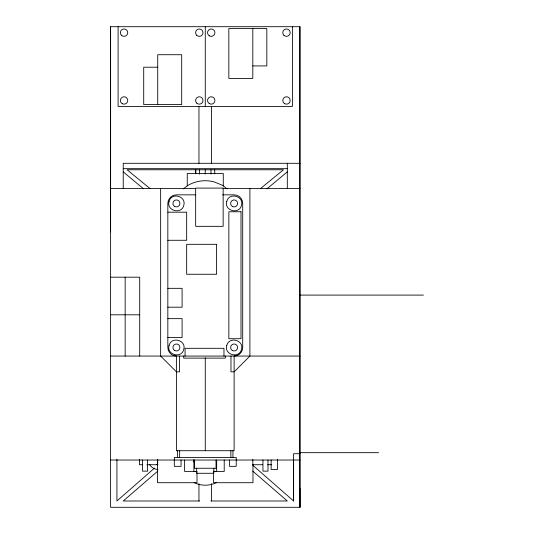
<?xml version="1.0" encoding="UTF-8"?>
<svg xmlns="http://www.w3.org/2000/svg" width="534" height="534" viewBox="0 0 534 534"><rect width="100%" height="100%" fill="white"/><g stroke="black" fill="none" stroke-linecap="round" stroke-linejoin="round"><path stroke-width="0.8" d="M110.611 231.843L110.611 26.7L299.928 26.707L299.914 507.3L110.611 507.3L110.618 26.7M199.502 174.144L199.502 169.759M205.25 174.144L205.25 169.759M210.997 174.144L210.997 169.759M214.735 173.857L214.721 169.759M252.822 465.301L293.607 500.992L293.607 459.634M299.914 507.3L299.928 26.707M154.566 468.044L116.926 500.992L116.926 459.28M157.837 471.068L123.234 500.992L199.629 500.992M266.913 188.869L287.285 171.895M260.352 188.709L283.454 169.772L127.079 169.772L150.181 188.709M183.349 188.889L187.928 185.378A34.677 34.677 0 0 1 214.241 181.914L222.605 185.378L227.184 188.889M252.816 65.922L266.826 65.922L266.826 28.562L228.839 28.562L228.839 78.411L252.816 78.411L252.816 28.562M157.724 67.211L143.713 67.211L143.713 104.571L181.7 104.571L181.7 54.722L157.724 54.722L157.724 104.571M299.928 163.297L123.234 163.297L123.234 188.535M123.234 168.677L287.305 168.677M110.611 188.535L195.631 188.535M223.245 188.535L299.928 188.535M195.664 194.843L176.414 194.843A8.584 8.584 0 0 0 167.836 203.427L167.836 347.487A8.584 8.584 0 0 0 176.414 356.065L176.414 450.716L234.119 450.716L234.119 356.065A8.584 8.584 0 0 0 242.703 347.487L242.703 203.427A8.584 8.584 0 0 0 234.119 194.843L222.578 194.843M167.836 212.198L186.673 212.198L186.673 240.28L167.836 240.28M110.611 277.193L139.701 277.193L139.701 356.065M167.836 288.327L182.094 288.327L182.094 307.197L167.836 307.197M300.148 295.095L423.395 295.095M110.611 314.8L139.701 314.8M167.836 318.651L182.094 318.651L182.094 337.515L167.836 337.515M110.611 356.065L299.928 356.065M299.821 452.678L378.586 452.678M299.928 453.713L293.613 453.713L293.607 500.992M110.611 460.028L299.928 460.028M142.718 464.727L139.394 464.727L139.394 459.353M146.877 464.727L157.69 464.727L157.69 459.467M262.688 464.727L252.849 464.727L252.849 459.467M267.614 464.727L271.713 464.727M197.139 471.402L193.889 471.402L193.889 460.028A11.381 11.381 0 0 0 193.989 461.509M213.4 471.402L216.65 471.402L216.65 460.028A11.428 11.428 0 0 1 216.597 461.469M196.639 471.429L184.61 471.429L184.61 460.028M213.58 471.429L224.22 471.429L224.22 460.028M210.903 500.992L287.299 500.992L252.695 471.068M123.247 171.895L143.619 188.869M299.914 488.37L299.928 507.3M292.445 26.7L292.445 106.433L118.094 106.433L118.094 26.7M287.305 163.297L287.305 188.535M277.453 459.353L277.453 469.493L271.145 469.493L271.145 460.028M267.988 459.988L267.988 471.148L262.942 471.148L262.942 459.988M252.976 464.36L252.976 482.716L213.533 482.716L213.533 471.035M249.899 188.535L249.899 356.065L234.119 371.844L230.968 371.844L230.968 356.065M232.937 450.716L232.937 457.471M230.875 450.716L230.875 457.471M229.487 460.028L229.487 466.336L236.235 466.336L236.235 457.471L174.304 457.471L174.304 466.336L181.053 466.336L181.053 460.028M225.321 356.065L225.321 358.12L183.703 358.12L183.703 356.065M223.966 356.065L223.966 348.308L185.064 348.308L185.064 356.065M223.279 185.899L223.279 173.503L187.247 173.503L187.247 185.899M216.03 460.028L216.03 468.258L194.509 468.258L194.509 460.028M213.867 468.258L213.867 473.278L196.672 473.278L196.672 468.258M211.577 106.433L211.577 163.297M211.577 483.704L211.577 500.992M205.27 26.7L205.27 106.433M205.27 357.727L205.27 450.716M198.962 106.433L198.962 163.297M198.955 483.704L198.955 500.992M196.999 472.703L196.999 482.716L157.563 482.716L157.563 459.353M179.664 450.716L179.664 457.471M179.571 356.065L179.571 371.844L176.414 371.844L160.641 356.065L160.641 188.535M177.602 450.716L177.602 457.471M147.598 459.988L147.598 471.148L142.545 471.148L142.545 459.988M125.156 277.193L125.156 356.065M157.937 469.439A9.465 9.465 0 0 1 149.74 464.707M216.437 482.609A25.238 25.238 0 0 1 194.096 482.609M157.937 464.707A4.733 4.733 0 0 1 156.709 464.547M194.062 462.21A11.428 11.428 0 0 1 193.842 459.974M195.724 169.759L195.724 173.864L195.731 169.759M169.071 201.458C166.187 210.797 181.593 214.922 183.763 205.396C186.646 196.058 171.24 191.926 169.071 201.458M169.071 345.518C166.194 354.763 181.42 358.995 183.703 349.59C186.827 340.218 171.26 335.899 169.071 345.518M226.776 201.458C223.893 210.797 239.299 214.922 241.468 205.396C244.352 196.058 228.946 191.926 226.776 201.458M226.776 345.518C223.893 354.856 239.299 358.981 241.468 349.456C244.352 340.118 228.946 335.986 226.776 345.518M223.145 188.095L195.664 188.095L195.664 226.329L223.145 226.329L223.145 188.095M241.001 211.758L228.852 211.758L228.852 338.716L241.001 338.716L241.001 211.758M216.61 244.318L186.673 244.318L186.673 274.256L216.61 274.256L216.61 244.318M196.699 35.277A3.691 3.691 0 0 0 202.873 33.622A3.691 3.691 0 0 0 198.354 29.096A3.691 3.691 0 0 0 196.699 35.277M196.699 103.075A3.691 3.691 0 0 0 202.873 101.42A3.691 3.691 0 0 0 198.354 96.901A3.691 3.691 0 0 0 196.699 103.075M122.213 103.663A3.691 3.691 0 0 0 127.753 100.465A3.691 3.691 0 0 0 122.213 97.268A3.691 3.691 0 0 0 122.213 103.663M121.452 35.277A3.691 3.691 0 0 0 127.626 33.622A3.691 3.691 0 0 0 123.107 29.096A3.691 3.691 0 0 0 121.452 35.277M209.388 103.663A3.691 3.691 0 0 0 214.922 100.465A3.691 3.691 0 0 0 209.388 97.268A3.691 3.691 0 0 0 209.388 103.663M209.388 35.865A3.691 3.691 0 0 0 214.922 32.667A3.691 3.691 0 0 0 209.388 29.47A3.691 3.691 0 0 0 209.388 35.865M283.868 35.277A3.691 3.691 0 0 0 290.049 33.622A3.691 3.691 0 0 0 285.523 29.096A3.691 3.691 0 0 0 283.868 35.277M284.635 103.663A3.691 3.691 0 0 0 290.169 100.465A3.691 3.691 0 0 0 284.635 97.268A3.691 3.691 0 0 0 284.635 103.663M174.671 350.504A3.484 3.484 0 0 0 179.905 347.487A3.484 3.484 0 0 0 174.671 344.463A3.484 3.484 0 0 0 174.671 350.504M232.377 350.504A3.484 3.484 0 0 0 237.61 347.487A3.484 3.484 0 0 0 232.377 344.463A3.484 3.484 0 0 0 232.377 350.504M232.377 206.444A3.484 3.484 0 0 0 237.61 203.427A3.484 3.484 0 0 0 232.377 200.41A3.484 3.484 0 0 0 232.377 206.444M174.671 206.444A3.484 3.484 0 0 0 179.905 203.427A3.484 3.484 0 0 0 174.671 200.41A3.484 3.484 0 0 0 174.671 206.444"/></g></svg>
